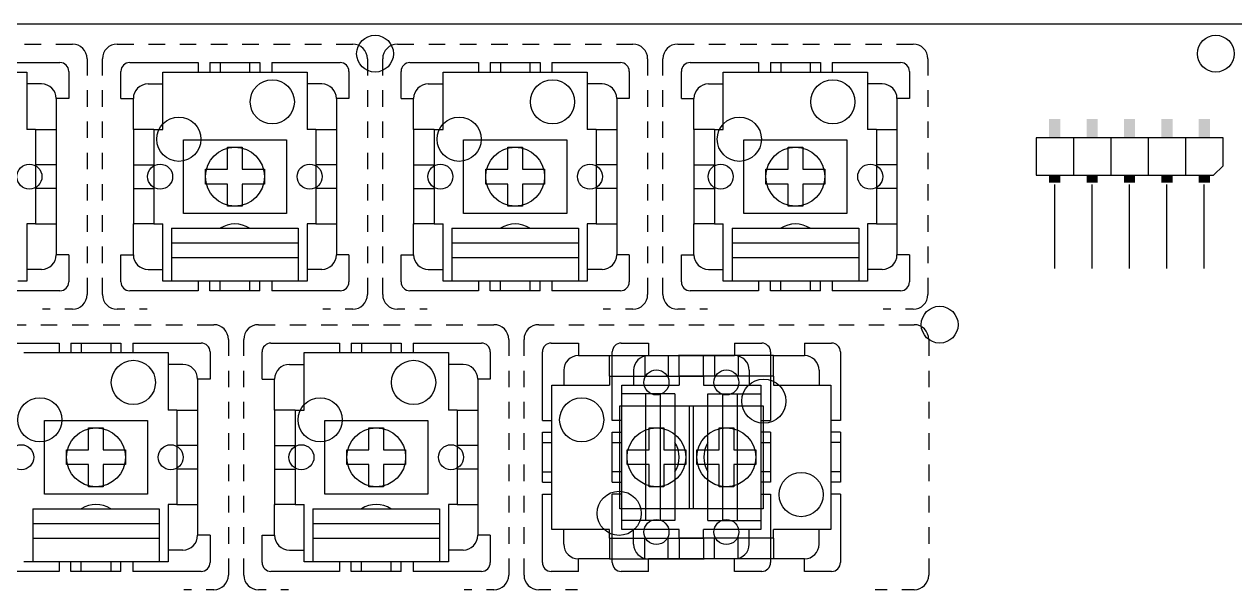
# Model space of a CAD drawing. Extents: x 0 to 386, y 0 to 144.
# Drawn here: x 250.8 to 333, y 58 to 96.4 of the extents above; entities that cross this region are included whole.
import ezdxf

# ---------------------------------------------------------------- set-up
doc = ezdxf.new("R2010")
doc.units = 0
for name, color, linetype in [('20', 30, 'CONTINUOUS'), ('21', 253, 'CONTINUOUS'), ('51', 253, 'CONTINUOUS')]:
    doc.layers.add(name, color=color, linetype=linetype)

# ---------------------------------------------------------------- blocks, each defined once
blk = doc.blocks.new('RECT')
blk.add_solid([(-0.5, -0.5), (0.5, -0.5), (-0.5, 0.5), (0.5, 0.5)])

msp = doc.modelspace()

# ---------------------------------------------------------------- linework, layer by layer
at = {"layer": '20'}
msp.add_line((385.6, 96.4), (0, 96.4), dxfattribs=at)
for centre, radius in [((274.64, 94.4), 1.25), ((331.76, 94.4), 1.25), ((267.66, 91.13), 1.5), ((286.7, 91.13), 1.5), ((305.74, 91.13), 1.5), ((261.31, 88.59), 1.5), ((280.35, 88.59), 1.5), ((299.39, 88.59), 1.5), ((265.12, 86.05), 2), ((284.16, 86.05), 2), ((303.2, 86.05), 2), ((251.16, 86.05), 0.85), ((260.04, 86.05), 0.85), ((270.2, 86.05), 0.85), ((279.08, 86.05), 0.85), ((289.24, 86.05), 0.85), ((298.12, 86.05), 0.85), ((308.28, 86.05), 0.85), ((313, 76), 1.25), ((258.22, 72.08), 1.5), ((277.26, 72.08), 1.5), ((293.76, 72.08), 0.85), ((298.51, 72.08), 0.85), ((301.05, 70.81), 1.5), ((251.87, 69.54), 1.5), ((270.91, 69.54), 1.5), ((288.68, 69.54), 1.5), ((255.68, 67), 2), ((274.72, 67), 2), ((293.76, 67), 2), ((298.51, 67), 2), ((250.6, 67), 0.85), ((260.76, 67), 0.85), ((269.64, 67), 0.85), ((279.8, 67), 0.85), ((303.59, 64.46), 1.5), ((291.22, 63.19), 1.5), ((293.76, 61.92), 0.85), ((298.51, 61.92), 0.85)]:
    msp.add_circle(centre, radius, dxfattribs=at)
at = {"layer": '21'}
for p, q in [((250.83, 95.05), (251.955, 95.05)), ((252.955, 95.05), (254.08, 95.05)), ((257.12, 95.05), (258.245, 95.05)), ((259.245, 95.05), (260.37, 95.05)), ((261.37, 95.05), (262.495, 95.05)), ((263.495, 95.05), (264.62, 95.05)), ((265.62, 95.05), (266.745, 95.05)), ((267.745, 95.05), (268.87, 95.05)), ((269.87, 95.05), (270.995, 95.05)), ((271.995, 95.05), (273.12, 95.05)), ((276.16, 95.05), (277.285, 95.05)), ((278.285, 95.05), (279.41, 95.05)), ((280.41, 95.05), (281.535, 95.05)), ((282.535, 95.05), (283.66, 95.05)), ((284.66, 95.05), (285.785, 95.05)), ((286.785, 95.05), (287.91, 95.05)), ((288.91, 95.05), (290.035, 95.05)), ((291.035, 95.05), (292.16, 95.05)), ((295.2, 95.05), (296.325, 95.05)), ((297.325, 95.05), (298.45, 95.05)), ((299.45, 95.05), (300.575, 95.05)), ((301.575, 95.05), (302.7, 95.05)), ((303.7, 95.05), (304.825, 95.05)), ((305.825, 95.05), (306.95, 95.05)), ((307.95, 95.05), (309.075, 95.05)), ((310.075, 95.05), (311.2, 95.05)), ((248.58, 93.8), (253.23, 93.8)), ((255.08, 94.05), (255.08, 92.925)), ((256.12, 92.925), (256.12, 94.05)), ((257.97, 93.8), (262.62, 93.8)), ((262.62, 93.8), (262.62, 93.15)), ((263.42, 93.8), (264.12, 93.8)), ((263.42, 93.8), (263.42, 93.15)), ((264.12, 93.8), (266.12, 93.8)), ((264.12, 93.8), (264.12, 93.15)), ((266.12, 93.8), (266.82, 93.8)), ((266.12, 93.8), (266.12, 93.15)), ((266.82, 93.8), (266.82, 93.15)), ((267.62, 93.8), (272.27, 93.8)), ((267.62, 93.8), (267.62, 93.15)), ((274.12, 94.05), (274.12, 92.925)), ((275.16, 92.925), (275.16, 94.05)), ((277.01, 93.8), (281.66, 93.8)), ((281.66, 93.8), (281.66, 93.15)), ((282.46, 93.8), (283.16, 93.8)), ((282.46, 93.8), (282.46, 93.15)), ((283.16, 93.8), (285.16, 93.8)), ((283.16, 93.8), (283.16, 93.15)), ((285.16, 93.8), (285.86, 93.8)), ((285.16, 93.8), (285.16, 93.15)), ((285.86, 93.8), (285.86, 93.15)), ((286.66, 93.8), (291.31, 93.8)), ((286.66, 93.8), (286.66, 93.15)), ((293.16, 94.05), (293.16, 92.925)), ((294.2, 92.925), (294.2, 94.05)), ((296.05, 93.8), (300.7, 93.8)), ((300.7, 93.8), (300.7, 93.15)), ((301.5, 93.8), (302.2, 93.8)), ((301.5, 93.8), (301.5, 93.15)), ((302.2, 93.8), (304.2, 93.8)), ((302.2, 93.8), (302.2, 93.15)), ((304.2, 93.8), (304.9, 93.8)), ((304.2, 93.8), (304.2, 93.15)), ((304.9, 93.8), (304.9, 93.15)), ((305.7, 93.8), (310.35, 93.8)), ((305.7, 93.8), (305.7, 93.15)), ((312.2, 94.05), (312.2, 92.925)), ((248.58, 93.15), (250.98, 93.15)), ((250.98, 93.15), (250.98, 92.35)), ((253.83, 93.2), (253.83, 91.35)), ((257.37, 91.35), (257.37, 93.2)), ((260.22, 93.15), (262.62, 93.15)), ((260.22, 92.35), (260.22, 93.15)), ((262.62, 93.15), (263.42, 93.15)), ((263.42, 93.15), (264.12, 93.15)), ((264.12, 93.15), (266.12, 93.15)), ((266.12, 93.15), (266.82, 93.15)), ((266.82, 93.15), (267.62, 93.15)), ((267.62, 93.15), (270.02, 93.15)), ((270.02, 93.15), (270.02, 92.35)), ((272.87, 93.2), (272.87, 91.35)), ((276.41, 91.35), (276.41, 93.2)), ((279.26, 93.15), (281.66, 93.15)), ((279.26, 92.35), (279.26, 93.15)), ((281.66, 93.15), (282.46, 93.15)), ((282.46, 93.15), (283.16, 93.15)), ((283.16, 93.15), (285.16, 93.15)), ((285.16, 93.15), (285.86, 93.15)), ((285.86, 93.15), (286.66, 93.15)), ((286.66, 93.15), (289.06, 93.15)), ((289.06, 93.15), (289.06, 92.35)), ((291.91, 93.2), (291.91, 91.35)), ((295.45, 91.35), (295.45, 93.2)), ((298.3, 93.15), (300.7, 93.15)), ((298.3, 92.35), (298.3, 93.15)), ((300.7, 93.15), (301.5, 93.15)), ((301.5, 93.15), (302.2, 93.15)), ((302.2, 93.15), (304.2, 93.15)), ((304.2, 93.15), (304.9, 93.15)), ((304.9, 93.15), (305.7, 93.15)), ((305.7, 93.15), (308.1, 93.15)), ((308.1, 93.15), (308.1, 92.35)), ((310.95, 93.2), (310.95, 91.35)), ((250.98, 92.35), (250.98, 89.25)), ((251.98, 92.35), (250.98, 92.35)), ((259.22, 92.35), (260.22, 92.35)), ((260.22, 89.25), (260.22, 92.35)), ((270.02, 92.35), (270.02, 89.25)), ((271.02, 92.35), (270.02, 92.35)), ((278.26, 92.35), (279.26, 92.35)), ((279.26, 89.25), (279.26, 92.35)), ((289.06, 92.35), (289.06, 89.25)), ((290.06, 92.35), (289.06, 92.35)), ((297.3, 92.35), (298.3, 92.35)), ((298.3, 89.25), (298.3, 92.35)), ((308.1, 92.35), (308.1, 89.25)), ((309.1, 92.35), (308.1, 92.35)), ((252.98, 91.35), (252.98, 89.25)), ((253.83, 91.35), (252.98, 91.35)), ((255.08, 91.925), (255.08, 90.8)), ((256.12, 90.8), (256.12, 91.925)), ((257.37, 91.35), (258.22, 91.35)), ((258.22, 89.25), (258.22, 91.35)), ((272.02, 91.35), (272.02, 89.25)), ((272.87, 91.35), (272.02, 91.35)), ((274.12, 91.925), (274.12, 90.8)), ((275.16, 90.8), (275.16, 91.925)), ((276.41, 91.35), (277.26, 91.35)), ((277.26, 89.25), (277.26, 91.35)), ((291.06, 91.35), (291.06, 89.25)), ((291.91, 91.35), (291.06, 91.35)), ((293.16, 91.925), (293.16, 90.8)), ((294.2, 90.8), (294.2, 91.925)), ((295.45, 91.35), (296.3, 91.35)), ((296.3, 89.25), (296.3, 91.35)), ((310.1, 91.35), (310.1, 89.25)), ((310.95, 91.35), (310.1, 91.35)), ((312.2, 91.925), (312.2, 90.8)), ((255.08, 89.8), (255.08, 88.675)), ((256.12, 88.675), (256.12, 89.8)), ((274.12, 89.8), (274.12, 88.675)), ((275.16, 88.675), (275.16, 89.8)), ((293.16, 89.8), (293.16, 88.675)), ((294.2, 88.675), (294.2, 89.8)), ((312.2, 89.8), (312.2, 88.675)), ((251.58, 89.25), (250.98, 89.25)), ((251.58, 89.25), (251.58, 86.95)), ((251.58, 89.25), (252.98, 89.25)), ((252.98, 89.25), (252.98, 86.85)), ((259.62, 89.25), (258.22, 89.25)), ((258.22, 89.25), (258.22, 86.85)), ((259.62, 89.25), (259.62, 86.95)), ((259.62, 89.25), (260.22, 89.25)), ((270.62, 89.25), (270.02, 89.25)), ((270.62, 89.25), (270.62, 86.95)), ((270.62, 89.25), (272.02, 89.25)), ((272.02, 89.25), (272.02, 86.85)), ((278.66, 89.25), (277.26, 89.25)), ((277.26, 89.25), (277.26, 86.85)), ((278.66, 89.25), (278.66, 86.95)), ((278.66, 89.25), (279.26, 89.25)), ((289.66, 89.25), (289.06, 89.25)), ((289.66, 89.25), (289.66, 86.95)), ((289.66, 89.25), (291.06, 89.25)), ((291.06, 89.25), (291.06, 86.85)), ((297.7, 89.25), (296.3, 89.25)), ((296.3, 89.25), (296.3, 86.85)), ((297.7, 89.25), (297.7, 86.95)), ((297.7, 89.25), (298.3, 89.25)), ((308.7, 89.25), (308.1, 89.25)), ((308.7, 89.25), (308.7, 86.95)), ((308.7, 89.25), (310.1, 89.25)), ((310.1, 89.25), (310.1, 86.85)), ((262.42, 88.55), (268.62, 88.55)), ((268.62, 88.55), (268.62, 83.55)), ((281.46, 88.55), (287.66, 88.55)), ((287.66, 88.55), (287.66, 83.55)), ((300.5, 88.55), (306.7, 88.55)), ((306.7, 88.55), (306.7, 83.55)), ((322.09, 88.695), (319.55, 88.695)), ((319.55, 88.695), (319.55, 86.155)), ((324.63, 88.695), (322.09, 88.695)), ((322.09, 88.695), (322.09, 86.155)), ((327.17, 88.695), (324.63, 88.695)), ((324.63, 88.695), (324.63, 86.155)), ((329.71, 88.695), (327.17, 88.695)), ((327.17, 88.695), (327.17, 86.155)), ((332.25, 88.695), (329.71, 88.695)), ((329.71, 88.695), (329.71, 86.155)), ((332.25, 86.79), (332.25, 88.695)), ((255.08, 87.675), (255.08, 86.55)), ((256.12, 86.55), (256.12, 87.675)), ((261.62, 83.55), (261.62, 87.55)), ((274.12, 87.675), (274.12, 86.55)), ((275.16, 86.55), (275.16, 87.675)), ((280.66, 83.55), (280.66, 87.55)), ((293.16, 87.675), (293.16, 86.55)), ((294.2, 86.55), (294.2, 87.675)), ((299.7, 83.55), (299.7, 87.55)), ((312.2, 87.675), (312.2, 86.55)), ((252.98, 86.85), (251.78, 86.85)), ((252.98, 86.85), (252.98, 85.25)), ((258.22, 86.85), (258.22, 85.25)), ((258.22, 86.85), (259.42, 86.85)), ((272.02, 86.85), (270.82, 86.85)), ((272.02, 86.85), (272.02, 85.25)), ((277.26, 86.85), (277.26, 85.25)), ((277.26, 86.85), (278.46, 86.85)), ((291.06, 86.85), (289.86, 86.85)), ((291.06, 86.85), (291.06, 85.25)), ((296.3, 86.85), (296.3, 85.25)), ((296.3, 86.85), (297.5, 86.85)), ((310.1, 86.85), (308.9, 86.85)), ((310.1, 86.85), (310.1, 85.25)), ((331.615, 86.155), (332.25, 86.79)), ((255.08, 85.55), (255.08, 84.425)), ((256.12, 84.425), (256.12, 85.55)), ((274.12, 85.55), (274.12, 84.425)), ((275.16, 84.425), (275.16, 85.55)), ((293.16, 85.55), (293.16, 84.425)), ((294.2, 84.425), (294.2, 85.55)), ((312.2, 85.55), (312.2, 84.425)), ((319.55, 86.155), (322.09, 86.155)), ((322.09, 86.155), (324.63, 86.155)), ((324.63, 86.155), (327.17, 86.155)), ((327.17, 86.155), (329.71, 86.155)), ((329.71, 86.155), (331.615, 86.155)), ((251.58, 85.15), (251.58, 82.85)), ((252.98, 85.25), (251.78, 85.25)), ((252.98, 85.25), (252.98, 82.85)), ((258.22, 85.25), (259.42, 85.25)), ((258.22, 85.25), (258.22, 82.8)), ((259.62, 85.15), (259.62, 82.85)), ((270.62, 85.15), (270.62, 82.85)), ((272.02, 85.25), (270.82, 85.25)), ((272.02, 85.25), (272.02, 82.85)), ((277.26, 85.25), (278.46, 85.25)), ((277.26, 85.25), (277.26, 82.8)), ((278.66, 85.15), (278.66, 82.85)), ((289.66, 85.15), (289.66, 82.85)), ((291.06, 85.25), (289.86, 85.25)), ((291.06, 85.25), (291.06, 82.85)), ((296.3, 85.25), (297.5, 85.25)), ((296.3, 85.25), (296.3, 82.8)), ((297.7, 85.15), (297.7, 82.85)), ((308.7, 85.15), (308.7, 82.85)), ((310.1, 85.25), (308.9, 85.25)), ((310.1, 85.25), (310.1, 82.85)), ((320.82, 79.805), (320.82, 85.52)), ((323.36, 79.805), (323.36, 85.52)), ((325.9, 79.805), (325.9, 85.52)), ((328.44, 79.805), (328.44, 85.52)), ((330.98, 79.805), (330.98, 85.52)), ((255.08, 83.425), (255.08, 82.3)), ((256.12, 82.3), (256.12, 83.425)), ((268.62, 83.55), (261.62, 83.55)), ((274.12, 83.425), (274.12, 82.3)), ((275.16, 82.3), (275.16, 83.425)), ((287.66, 83.55), (280.66, 83.55)), ((293.16, 83.425), (293.16, 82.3)), ((294.2, 82.3), (294.2, 83.425)), ((306.7, 83.55), (299.7, 83.55)), ((312.2, 83.425), (312.2, 82.3)), ((250.98, 82.85), (250.98, 79.75)), ((251.58, 82.85), (250.98, 82.85)), ((251.58, 82.85), (252.98, 82.85)), ((252.98, 82.85), (252.98, 80.75)), ((258.22, 82.8), (258.22, 82.85)), ((259.62, 82.85), (258.22, 82.85)), ((258.22, 80.75), (258.22, 82.8)), ((259.62, 82.85), (260.22, 82.85)), ((260.22, 79.75), (260.22, 82.85)), ((260.82, 82.55), (264.12, 82.55)), ((260.82, 82.55), (260.82, 81.55)), ((264.12, 82.55), (266.12, 82.55)), ((266.12, 82.55), (269.42, 82.55)), ((269.42, 82.55), (269.42, 81.55)), ((270.02, 82.85), (270.02, 79.75)), ((270.62, 82.85), (270.02, 82.85)), ((270.62, 82.85), (272.02, 82.85)), ((272.02, 82.85), (272.02, 80.75)), ((277.26, 82.8), (277.26, 82.85)), ((278.66, 82.85), (277.26, 82.85)), ((277.26, 80.75), (277.26, 82.8)), ((278.66, 82.85), (279.26, 82.85)), ((279.26, 79.75), (279.26, 82.85)), ((279.86, 82.55), (283.16, 82.55)), ((279.86, 82.55), (279.86, 81.55)), ((283.16, 82.55), (285.16, 82.55)), ((285.16, 82.55), (288.46, 82.55)), ((288.46, 82.55), (288.46, 81.55)), ((289.06, 82.85), (289.06, 79.75)), ((289.66, 82.85), (289.06, 82.85)), ((289.66, 82.85), (291.06, 82.85)), ((291.06, 82.85), (291.06, 80.75)), ((296.3, 82.8), (296.3, 82.85)), ((297.7, 82.85), (296.3, 82.85)), ((296.3, 80.75), (296.3, 82.8)), ((297.7, 82.85), (298.3, 82.85)), ((298.3, 79.75), (298.3, 82.85)), ((298.9, 82.55), (302.2, 82.55)), ((298.9, 82.55), (298.9, 81.55)), ((302.2, 82.55), (304.2, 82.55)), ((304.2, 82.55), (307.5, 82.55)), ((307.5, 82.55), (307.5, 81.55)), ((308.1, 82.85), (308.1, 79.75)), ((308.7, 82.85), (308.1, 82.85)), ((308.7, 82.85), (310.1, 82.85)), ((310.1, 82.85), (310.1, 80.75)), ((260.82, 81.55), (260.82, 80.55)), ((260.82, 81.55), (269.42, 81.55)), ((269.42, 81.55), (269.42, 80.55)), ((279.86, 81.55), (279.86, 80.55)), ((279.86, 81.55), (288.46, 81.55)), ((288.46, 81.55), (288.46, 80.55)), ((298.9, 81.55), (298.9, 80.55)), ((298.9, 81.55), (307.5, 81.55)), ((307.5, 81.55), (307.5, 80.55)), ((253.83, 80.75), (252.98, 80.75)), ((253.83, 80.75), (253.83, 78.9)), ((255.08, 81.3), (255.08, 80.175)), ((256.12, 80.175), (256.12, 81.3)), ((257.37, 78.9), (257.37, 80.75)), ((257.37, 80.75), (258.22, 80.75)), ((272.87, 80.75), (272.02, 80.75)), ((272.87, 80.75), (272.87, 78.9)), ((274.12, 81.3), (274.12, 80.175)), ((275.16, 80.175), (275.16, 81.3)), ((276.41, 78.9), (276.41, 80.75)), ((276.41, 80.75), (277.26, 80.75)), ((291.91, 80.75), (291.06, 80.75)), ((291.91, 80.75), (291.91, 78.9)), ((293.16, 81.3), (293.16, 80.175)), ((294.2, 80.175), (294.2, 81.3)), ((295.45, 78.9), (295.45, 80.75)), ((295.45, 80.75), (296.3, 80.75)), ((310.95, 80.75), (310.1, 80.75)), ((310.95, 80.75), (310.95, 78.9)), ((312.2, 81.3), (312.2, 80.175)), ((260.82, 80.55), (260.82, 78.95)), ((260.82, 80.55), (269.42, 80.55)), ((269.42, 80.55), (269.42, 78.95)), ((279.86, 80.55), (279.86, 78.95)), ((279.86, 80.55), (288.46, 80.55)), ((288.46, 80.55), (288.46, 78.95)), ((298.9, 80.55), (298.9, 78.95)), ((298.9, 80.55), (307.5, 80.55)), ((307.5, 80.55), (307.5, 78.95)), ((250.98, 79.75), (250.98, 78.95)), ((251.98, 79.75), (250.98, 79.75)), ((255.08, 79.175), (255.08, 78.05)), ((256.12, 78.05), (256.12, 79.175)), ((259.22, 79.75), (260.22, 79.75)), ((260.22, 78.95), (260.22, 79.75)), ((270.02, 79.75), (270.02, 78.95)), ((271.02, 79.75), (270.02, 79.75)), ((274.12, 79.175), (274.12, 78.05)), ((275.16, 78.05), (275.16, 79.175)), ((278.26, 79.75), (279.26, 79.75)), ((279.26, 78.95), (279.26, 79.75)), ((289.06, 79.75), (289.06, 78.95)), ((290.06, 79.75), (289.06, 79.75)), ((293.16, 79.175), (293.16, 78.05)), ((294.2, 78.05), (294.2, 79.175)), ((297.3, 79.75), (298.3, 79.75)), ((298.3, 78.95), (298.3, 79.75)), ((308.1, 79.75), (308.1, 78.95)), ((309.1, 79.75), (308.1, 79.75)), ((312.2, 79.175), (312.2, 78.05)), ((253.23, 78.3), (248.58, 78.3)), ((250.98, 78.95), (250.38, 78.95)), ((262.62, 78.3), (257.97, 78.3)), ((260.82, 78.95), (260.22, 78.95)), ((262.62, 78.95), (260.82, 78.95)), ((263.42, 78.95), (262.62, 78.95)), ((262.62, 78.95), (262.62, 78.3)), ((264.12, 78.95), (263.42, 78.95)), ((263.42, 78.3), (263.42, 78.95)), ((264.12, 78.3), (263.42, 78.3)), ((266.12, 78.95), (264.12, 78.95)), ((264.12, 78.3), (264.12, 78.95)), ((266.12, 78.3), (264.12, 78.3)), ((266.82, 78.95), (266.12, 78.95)), ((266.12, 78.95), (266.12, 78.3)), ((266.82, 78.3), (266.12, 78.3)), ((267.62, 78.95), (266.82, 78.95)), ((266.82, 78.3), (266.82, 78.95)), ((269.42, 78.95), (267.62, 78.95)), ((267.62, 78.95), (267.62, 78.3)), ((272.27, 78.3), (267.62, 78.3)), ((270.02, 78.95), (269.42, 78.95)), ((281.66, 78.3), (277.01, 78.3)), ((279.86, 78.95), (279.26, 78.95)), ((281.66, 78.95), (279.86, 78.95)), ((282.46, 78.95), (281.66, 78.95)), ((281.66, 78.95), (281.66, 78.3)), ((283.16, 78.95), (282.46, 78.95)), ((282.46, 78.3), (282.46, 78.95)), ((283.16, 78.3), (282.46, 78.3)), ((285.16, 78.95), (283.16, 78.95)), ((283.16, 78.3), (283.16, 78.95)), ((285.16, 78.3), (283.16, 78.3)), ((285.86, 78.95), (285.16, 78.95)), ((285.16, 78.95), (285.16, 78.3)), ((285.86, 78.3), (285.16, 78.3)), ((286.66, 78.95), (285.86, 78.95)), ((285.86, 78.3), (285.86, 78.95)), ((288.46, 78.95), (286.66, 78.95)), ((286.66, 78.95), (286.66, 78.3)), ((291.31, 78.3), (286.66, 78.3)), ((289.06, 78.95), (288.46, 78.95)), ((300.7, 78.3), (296.05, 78.3)), ((298.9, 78.95), (298.3, 78.95)), ((300.7, 78.95), (298.9, 78.95)), ((301.5, 78.95), (300.7, 78.95)), ((300.7, 78.95), (300.7, 78.3)), ((302.2, 78.95), (301.5, 78.95)), ((301.5, 78.3), (301.5, 78.95)), ((302.2, 78.3), (301.5, 78.3)), ((304.2, 78.95), (302.2, 78.95)), ((302.2, 78.3), (302.2, 78.95)), ((304.2, 78.3), (302.2, 78.3)), ((304.9, 78.95), (304.2, 78.95)), ((304.2, 78.95), (304.2, 78.3)), ((304.9, 78.3), (304.2, 78.3)), ((305.7, 78.95), (304.9, 78.95)), ((304.9, 78.3), (304.9, 78.95)), ((307.5, 78.95), (305.7, 78.95)), ((305.7, 78.95), (305.7, 78.3)), ((310.35, 78.3), (305.7, 78.3)), ((308.1, 78.95), (307.5, 78.95)), ((252.565, 77.05), (252.05, 77.05)), ((254.08, 77.05), (253.565, 77.05)), ((257.635, 77.05), (257.12, 77.05)), ((259.15, 77.05), (258.635, 77.05)), ((271.605, 77.05), (271.09, 77.05)), ((273.12, 77.05), (272.605, 77.05)), ((276.675, 77.05), (276.16, 77.05)), ((278.19, 77.05), (277.675, 77.05)), ((290.645, 77.05), (290.13, 77.05)), ((292.16, 77.05), (291.645, 77.05)), ((295.715, 77.05), (295.2, 77.05)), ((297.23, 77.05), (296.715, 77.05)), ((309.685, 77.05), (309.17, 77.05)), ((311.2, 77.05), (310.685, 77.05)), ((249.805, 76), (250.93, 76)), ((251.93, 76), (253.055, 76)), ((254.055, 76), (255.18, 76)), ((256.18, 76), (257.305, 76)), ((258.305, 76), (259.43, 76)), ((260.43, 76), (261.555, 76)), ((262.555, 76), (263.68, 76)), ((266.72, 76), (267.845, 76)), ((268.845, 76), (269.97, 76)), ((270.97, 76), (272.095, 76)), ((273.095, 76), (274.22, 76)), ((275.22, 76), (276.345, 76)), ((277.345, 76), (278.47, 76)), ((279.47, 76), (280.595, 76)), ((281.595, 76), (282.72, 76)), ((285.76, 76), (286.7985, 76)), ((287.7985, 76), (288.8369, 76)), ((289.8369, 76), (290.8754, 76)), ((291.8754, 76), (292.9138, 76)), ((293.9138, 76), (294.9523, 76)), ((295.9523, 76), (296.9908, 76)), ((297.9908, 76), (299.0292, 76)), ((300.0292, 76), (301.0677, 76)), ((302.0677, 76), (303.1062, 76)), ((304.1062, 76), (305.1446, 76)), ((306.1446, 76), (307.1831, 76)), ((308.1831, 76), (309.2215, 76)), ((310.2215, 76), (311.26, 76)), ((264.68, 75), (264.68, 73.875)), ((265.72, 73.875), (265.72, 75)), ((283.72, 75), (283.72, 73.875)), ((284.76, 73.875), (284.76, 75)), ((312.26, 75), (312.26, 73.875)), ((248.53, 74.75), (253.18, 74.75)), ((250.78, 74.1), (253.18, 74.1)), ((253.18, 74.75), (253.18, 74.1)), ((253.18, 74.1), (253.98, 74.1)), ((253.98, 74.75), (254.68, 74.75)), ((253.98, 74.75), (253.98, 74.1)), ((253.98, 74.1), (254.68, 74.1)), ((254.68, 74.75), (256.68, 74.75)), ((254.68, 74.75), (254.68, 74.1)), ((254.68, 74.1), (256.68, 74.1)), ((256.68, 74.75), (257.38, 74.75)), ((256.68, 74.75), (256.68, 74.1)), ((256.68, 74.1), (257.38, 74.1)), ((257.38, 74.75), (257.38, 74.1)), ((257.38, 74.1), (258.18, 74.1)), ((258.18, 74.75), (262.83, 74.75)), ((258.18, 74.75), (258.18, 74.1)), ((258.18, 74.1), (260.58, 74.1)), ((260.58, 74.1), (260.58, 73.3)), ((263.43, 74.15), (263.43, 72.3)), ((266.97, 72.3), (266.97, 74.15)), ((267.57, 74.75), (272.22, 74.75)), ((269.82, 74.1), (272.22, 74.1)), ((269.82, 73.3), (269.82, 74.1)), ((272.22, 74.75), (272.22, 74.1)), ((272.22, 74.1), (273.02, 74.1)), ((273.02, 74.75), (273.72, 74.75)), ((273.02, 74.75), (273.02, 74.1)), ((273.02, 74.1), (273.72, 74.1)), ((273.72, 74.75), (275.72, 74.75)), ((273.72, 74.75), (273.72, 74.1)), ((273.72, 74.1), (275.72, 74.1)), ((275.72, 74.75), (276.42, 74.75)), ((275.72, 74.75), (275.72, 74.1)), ((275.72, 74.1), (276.42, 74.1)), ((276.42, 74.75), (276.42, 74.1)), ((276.42, 74.1), (277.22, 74.1)), ((277.22, 74.75), (281.87, 74.75)), ((277.22, 74.75), (277.22, 74.1)), ((277.22, 74.1), (279.62, 74.1)), ((279.62, 74.1), (279.62, 73.3)), ((282.47, 74.15), (282.47, 72.3)), ((286.01, 69.5), (286.01, 74.15)), ((286.61, 74.75), (288.46, 74.75)), ((288.46, 74.75), (288.46, 73.9)), ((290.76, 69.5), (290.76, 74.15)), ((291.36, 74.75), (293.21, 74.75)), ((293.21, 74.75), (293.21, 73.9)), ((299.06, 74.75), (300.91, 74.75)), ((299.06, 74.75), (299.06, 73.9)), ((301.51, 74.15), (301.51, 69.5)), ((303.81, 74.75), (305.66, 74.75)), ((303.81, 74.75), (303.81, 73.9)), ((306.26, 74.15), (306.26, 69.5)), ((260.58, 73.3), (260.58, 70.2)), ((261.58, 73.3), (260.58, 73.3)), ((268.82, 73.3), (269.82, 73.3)), ((269.82, 70.2), (269.82, 73.3)), ((279.62, 73.3), (279.62, 70.2)), ((280.62, 73.3), (279.62, 73.3)), ((288.46, 73.9), (290.56, 73.9)), ((290.56, 72.5), (290.56, 73.9)), ((290.56, 73.9), (292.96, 73.9)), ((292.96, 73.9), (294.56, 73.9)), ((292.96, 73.9), (292.96, 72.7)), ((293.21, 73.9), (295.26, 73.9)), ((294.56, 73.9), (294.56, 72.7)), ((294.56, 73.9), (296.96, 73.9)), ((295.26, 73.9), (295.31, 73.9)), ((297.71, 73.9), (295.26, 73.9)), ((295.31, 72.5), (295.31, 73.9)), ((296.96, 73.9), (299.06, 73.9)), ((296.96, 72.5), (296.96, 73.9)), ((299.31, 73.9), (297.71, 73.9)), ((297.71, 73.9), (297.71, 72.7)), ((299.31, 73.9), (299.31, 72.7)), ((301.71, 73.9), (299.31, 73.9)), ((301.71, 73.9), (303.81, 73.9)), ((301.71, 72.5), (301.71, 73.9)), ((264.68, 72.875), (264.68, 71.75)), ((265.72, 71.75), (265.72, 72.875)), ((283.72, 72.875), (283.72, 71.75)), ((284.76, 71.75), (284.76, 72.875)), ((287.46, 72.9), (287.46, 71.9)), ((290.56, 72.5), (292.86, 72.5)), ((290.56, 72.5), (290.56, 71.9)), ((292.21, 72.9), (292.21, 71.9)), ((294.66, 72.5), (296.96, 72.5)), ((297.61, 72.5), (295.31, 72.5)), ((295.31, 72.5), (295.31, 71.9)), ((296.96, 72.5), (296.96, 71.9)), ((301.71, 72.5), (299.41, 72.5)), ((300.06, 72.9), (300.06, 71.9)), ((301.71, 72.5), (301.71, 71.9)), ((304.81, 72.9), (304.81, 71.9)), ((312.26, 72.875), (312.26, 71.75)), ((262.58, 72.3), (262.58, 70.2)), ((263.43, 72.3), (262.58, 72.3)), ((266.97, 72.3), (267.82, 72.3)), ((267.82, 70.2), (267.82, 72.3)), ((281.62, 72.3), (281.62, 70.2)), ((282.47, 72.3), (281.62, 72.3)), ((286.66, 69.5), (286.66, 71.9)), ((286.66, 71.9), (287.46, 71.9)), ((287.46, 71.9), (290.56, 71.9)), ((291.41, 71.3), (291.41, 71.9)), ((291.41, 71.9), (292.21, 71.9)), ((292.21, 71.9), (295.31, 71.9)), ((296.96, 71.9), (300.06, 71.9)), ((300.06, 71.9), (300.86, 71.9)), ((300.86, 71.9), (300.86, 71.3)), ((301.71, 71.9), (304.81, 71.9)), ((304.81, 71.9), (305.61, 71.9)), ((305.61, 71.9), (305.61, 69.5)), ((264.68, 70.75), (264.68, 69.625)), ((265.72, 69.625), (265.72, 70.75)), ((283.72, 70.75), (283.72, 69.625)), ((284.76, 69.625), (284.76, 70.75)), ((291.41, 69.5), (291.41, 71.3)), ((293.01, 71.3), (291.41, 71.3)), ((294.01, 71.3), (293.01, 71.3)), ((293.01, 71.3), (293.01, 62.7)), ((295.01, 71.3), (294.01, 71.3)), ((294.01, 71.3), (294.01, 62.7)), ((295.01, 71.3), (295.01, 68)), ((297.26, 68), (297.26, 71.3)), ((297.26, 71.3), (298.26, 71.3)), ((298.26, 71.3), (299.26, 71.3)), ((298.26, 62.7), (298.26, 71.3)), ((299.26, 71.3), (300.86, 71.3)), ((299.26, 62.7), (299.26, 71.3)), ((300.86, 71.3), (300.86, 69.5)), ((312.26, 70.75), (312.26, 69.625)), ((261.18, 70.2), (260.58, 70.2)), ((261.18, 70.2), (261.18, 67.9)), ((261.18, 70.2), (262.58, 70.2)), ((262.58, 70.2), (262.58, 67.8)), ((269.22, 70.2), (267.82, 70.2)), ((267.82, 70.2), (267.82, 67.8)), ((269.22, 70.2), (269.22, 67.9)), ((269.22, 70.2), (269.82, 70.2)), ((280.22, 70.2), (279.62, 70.2)), ((280.22, 70.2), (280.22, 67.9)), ((280.22, 70.2), (281.62, 70.2)), ((281.62, 70.2), (281.62, 67.8)), ((291.26, 64.3), (291.26, 70.5)), ((291.26, 70.5), (296.26, 70.5)), ((296.01, 63.5), (296.01, 70.5)), ((296.01, 70.5), (300.01, 70.5)), ((296.26, 70.5), (296.26, 63.5)), ((252.98, 69.5), (259.18, 69.5)), ((259.18, 69.5), (259.18, 64.5)), ((272.02, 69.5), (278.22, 69.5)), ((278.22, 69.5), (278.22, 64.5)), ((286.01, 69.5), (286.66, 69.5)), ((286.66, 68.7), (286.66, 69.5)), ((291.41, 69.5), (290.76, 69.5)), ((291.41, 68.7), (291.41, 69.5)), ((300.86, 69.5), (300.86, 68.7)), ((300.86, 69.5), (301.51, 69.5)), ((301.01, 69.7), (301.01, 63.5)), ((305.61, 69.5), (305.61, 68.7)), ((306.26, 69.5), (305.61, 69.5)), ((252.18, 64.5), (252.18, 68.5)), ((264.68, 68.625), (264.68, 67.5)), ((265.72, 67.5), (265.72, 68.625)), ((271.22, 64.5), (271.22, 68.5)), ((283.72, 68.625), (283.72, 67.5)), ((284.76, 67.5), (284.76, 68.625)), ((286.01, 68), (286.01, 68.7)), ((286.01, 68.7), (286.66, 68.7)), ((286.66, 68), (286.66, 68.7)), ((290.76, 68), (290.76, 68.7)), ((290.76, 68.7), (291.41, 68.7)), ((291.41, 68), (291.41, 68.7)), ((300.86, 68.7), (300.86, 68)), ((301.51, 68.7), (300.86, 68.7)), ((301.51, 68.7), (301.51, 68)), ((305.61, 68.7), (305.61, 68)), ((306.26, 68.7), (305.61, 68.7)), ((306.26, 68.7), (306.26, 68)), ((312.26, 68.625), (312.26, 67.5)), ((262.58, 67.8), (261.38, 67.8)), ((262.58, 67.8), (262.58, 66.2)), ((267.82, 67.8), (267.82, 66.2)), ((267.82, 67.8), (269.02, 67.8)), ((281.62, 67.8), (280.42, 67.8)), ((281.62, 67.8), (281.62, 66.2)), ((286.01, 66), (286.01, 68)), ((286.01, 68), (286.66, 68)), ((286.66, 66), (286.66, 68)), ((290.76, 66), (290.76, 68)), ((290.76, 68), (291.41, 68)), ((291.41, 66), (291.41, 68)), ((295.01, 68), (295.01, 66)), ((297.26, 66), (297.26, 68)), ((300.86, 68), (300.86, 66)), ((300.86, 68), (301.51, 68)), ((301.51, 68), (301.51, 66)), ((305.61, 68), (305.61, 66)), ((306.26, 68), (305.61, 68)), ((306.26, 68), (306.26, 66)), ((261.18, 66.1), (261.18, 63.8)), ((262.58, 66.2), (261.38, 66.2)), ((262.58, 66.2), (262.58, 63.8)), ((264.68, 66.5), (264.68, 65.375)), ((265.72, 65.375), (265.72, 66.5)), ((267.82, 66.2), (269.02, 66.2)), ((267.82, 66.2), (267.82, 63.75)), ((269.22, 66.1), (269.22, 63.8)), ((280.22, 66.1), (280.22, 63.8)), ((281.62, 66.2), (280.42, 66.2)), ((281.62, 66.2), (281.62, 63.8)), ((283.72, 66.5), (283.72, 65.375)), ((284.76, 65.375), (284.76, 66.5)), ((286.01, 65.3), (286.01, 66)), ((286.01, 66), (286.66, 66)), ((286.66, 65.3), (286.66, 66)), ((290.76, 65.3), (290.76, 66)), ((291.41, 66), (290.76, 66)), ((291.41, 65.3), (291.41, 66)), ((295.01, 66), (295.01, 62.7)), ((297.26, 62.7), (297.26, 66)), ((300.86, 66), (300.86, 65.3)), ((301.51, 66), (300.86, 66)), ((301.51, 66), (301.51, 65.3)), ((305.61, 66), (305.61, 65.3)), ((306.26, 66), (305.61, 66)), ((306.26, 66), (306.26, 65.3)), ((312.26, 66.5), (312.26, 65.375)), ((286.01, 65.3), (286.66, 65.3)), ((286.66, 64.5), (286.66, 65.3)), ((290.76, 65.3), (291.41, 65.3)), ((291.41, 64.5), (291.41, 65.3)), ((300.86, 65.3), (300.86, 64.5)), ((301.51, 65.3), (300.86, 65.3)), ((305.61, 65.3), (305.61, 64.5)), ((306.26, 65.3), (305.61, 65.3)), ((259.18, 64.5), (252.18, 64.5)), ((264.68, 64.375), (264.68, 63.25)), ((265.72, 63.25), (265.72, 64.375)), ((278.22, 64.5), (271.22, 64.5)), ((283.72, 64.375), (283.72, 63.25)), ((284.76, 63.25), (284.76, 64.375)), ((286.01, 59.85), (286.01, 64.5)), ((286.01, 64.5), (286.66, 64.5)), ((286.66, 62.1), (286.66, 64.5)), ((290.76, 59.85), (290.76, 64.5)), ((291.41, 64.5), (290.76, 64.5)), ((291.41, 62.7), (291.41, 64.5)), ((300.86, 64.5), (300.86, 62.7)), ((300.86, 64.5), (301.51, 64.5)), ((301.51, 64.5), (301.51, 59.85)), ((305.61, 64.5), (305.61, 62.1)), ((306.26, 64.5), (305.61, 64.5)), ((306.26, 64.5), (306.26, 59.85)), ((312.26, 64.375), (312.26, 63.25)), ((251.38, 63.5), (254.68, 63.5)), ((251.38, 63.5), (251.38, 62.5)), ((254.68, 63.5), (256.68, 63.5)), ((256.68, 63.5), (259.98, 63.5)), ((259.98, 63.5), (259.98, 62.5)), ((260.58, 63.8), (260.58, 60.7)), ((261.18, 63.8), (260.58, 63.8)), ((261.18, 63.8), (262.58, 63.8)), ((262.58, 63.8), (262.58, 61.7)), ((267.82, 63.75), (267.82, 63.8)), ((269.22, 63.8), (267.82, 63.8)), ((267.82, 61.7), (267.82, 63.75)), ((269.22, 63.8), (269.82, 63.8)), ((269.82, 60.7), (269.82, 63.8)), ((270.42, 63.5), (273.72, 63.5)), ((270.42, 63.5), (270.42, 62.5)), ((273.72, 63.5), (275.72, 63.5)), ((275.72, 63.5), (279.02, 63.5)), ((279.02, 63.5), (279.02, 62.5)), ((279.62, 63.8), (279.62, 60.7)), ((280.22, 63.8), (279.62, 63.8)), ((280.22, 63.8), (281.62, 63.8)), ((281.62, 63.8), (281.62, 61.7)), ((296.26, 63.5), (292.26, 63.5)), ((301.01, 63.5), (296.01, 63.5)), ((291.41, 62.1), (291.41, 62.7)), ((293.01, 62.7), (291.41, 62.7)), ((294.01, 62.7), (293.01, 62.7)), ((295.01, 62.7), (294.01, 62.7)), ((297.26, 62.7), (298.26, 62.7)), ((298.26, 62.7), (299.26, 62.7)), ((299.26, 62.7), (300.86, 62.7)), ((300.86, 62.7), (300.86, 62.1)), ((251.38, 62.5), (251.38, 61.5)), ((251.38, 62.5), (259.98, 62.5)), ((259.98, 62.5), (259.98, 61.5)), ((263.43, 61.7), (262.58, 61.7)), ((263.43, 61.7), (263.43, 59.85)), ((264.68, 62.25), (264.68, 61.125)), ((265.72, 61.125), (265.72, 62.25)), ((266.97, 59.85), (266.97, 61.7)), ((266.97, 61.7), (267.82, 61.7)), ((270.42, 62.5), (270.42, 61.5)), ((270.42, 62.5), (279.02, 62.5)), ((279.02, 62.5), (279.02, 61.5)), ((282.47, 61.7), (281.62, 61.7)), ((282.47, 61.7), (282.47, 59.85)), ((283.72, 62.25), (283.72, 61.125)), ((284.76, 61.125), (284.76, 62.25)), ((287.46, 62.1), (286.66, 62.1)), ((290.56, 62.1), (287.46, 62.1)), ((287.46, 61.1), (287.46, 62.1)), ((290.56, 61.5), (290.56, 62.1)), ((292.21, 62.1), (291.41, 62.1)), ((295.31, 62.1), (292.21, 62.1)), ((292.21, 61.1), (292.21, 62.1)), ((295.31, 61.5), (295.31, 62.1)), ((300.06, 62.1), (296.96, 62.1)), ((296.96, 61.5), (296.96, 62.1)), ((300.86, 62.1), (300.06, 62.1)), ((300.06, 61.1), (300.06, 62.1)), ((304.81, 62.1), (301.71, 62.1)), ((301.71, 61.5), (301.71, 62.1)), ((305.61, 62.1), (304.81, 62.1)), ((304.81, 61.1), (304.81, 62.1)), ((312.26, 62.25), (312.26, 61.125)), ((251.38, 61.5), (251.38, 59.9)), ((251.38, 61.5), (259.98, 61.5)), ((259.98, 61.5), (259.98, 59.9)), ((270.42, 61.5), (270.42, 59.9)), ((270.42, 61.5), (279.02, 61.5)), ((279.02, 61.5), (279.02, 59.9)), ((290.56, 61.5), (292.86, 61.5)), ((290.56, 61.5), (290.56, 60.1)), ((292.96, 60.1), (292.96, 61.3)), ((294.56, 60.1), (294.56, 61.3)), ((294.66, 61.5), (296.96, 61.5)), ((297.61, 61.5), (295.31, 61.5)), ((295.31, 61.5), (295.31, 60.1)), ((296.96, 61.5), (296.96, 60.1)), ((297.71, 60.1), (297.71, 61.3)), ((299.31, 60.1), (299.31, 61.3)), ((301.71, 61.5), (299.41, 61.5)), ((301.71, 61.5), (301.71, 60.1)), ((260.58, 60.7), (260.58, 59.9)), ((261.58, 60.7), (260.58, 60.7)), ((264.68, 60.125), (264.68, 59)), ((265.72, 59), (265.72, 60.125)), ((268.82, 60.7), (269.82, 60.7)), ((269.82, 59.9), (269.82, 60.7)), ((279.62, 60.7), (279.62, 59.9)), ((280.62, 60.7), (279.62, 60.7)), ((283.72, 60.125), (283.72, 59)), ((284.76, 59), (284.76, 60.125)), ((290.56, 60.1), (288.46, 60.1)), ((288.46, 59.25), (288.46, 60.1)), ((290.56, 60.1), (292.96, 60.1)), ((292.96, 60.1), (294.56, 60.1)), ((295.31, 60.1), (293.21, 60.1)), ((293.21, 59.25), (293.21, 60.1)), ((294.56, 60.1), (297.01, 60.1)), ((297.71, 60.1), (295.31, 60.1)), ((297.01, 60.1), (296.96, 60.1)), ((299.06, 60.1), (297.01, 60.1)), ((299.31, 60.1), (297.71, 60.1)), ((299.06, 59.25), (299.06, 60.1)), ((301.71, 60.1), (299.31, 60.1)), ((303.81, 60.1), (301.71, 60.1)), ((303.81, 59.25), (303.81, 60.1)), ((312.26, 60.125), (312.26, 59)), ((253.18, 59.25), (248.53, 59.25)), ((251.38, 59.9), (250.78, 59.9)), ((253.18, 59.9), (251.38, 59.9)), ((253.98, 59.9), (253.18, 59.9)), ((253.18, 59.9), (253.18, 59.25)), ((254.68, 59.9), (253.98, 59.9)), ((253.98, 59.25), (253.98, 59.9)), ((254.68, 59.25), (253.98, 59.25)), ((256.68, 59.9), (254.68, 59.9)), ((254.68, 59.25), (254.68, 59.9)), ((256.68, 59.25), (254.68, 59.25)), ((257.38, 59.9), (256.68, 59.9)), ((256.68, 59.9), (256.68, 59.25)), ((257.38, 59.25), (256.68, 59.25)), ((258.18, 59.9), (257.38, 59.9)), ((257.38, 59.25), (257.38, 59.9)), ((259.98, 59.9), (258.18, 59.9)), ((258.18, 59.9), (258.18, 59.25)), ((262.83, 59.25), (258.18, 59.25)), ((260.58, 59.9), (259.98, 59.9)), ((272.22, 59.25), (267.57, 59.25)), ((270.42, 59.9), (269.82, 59.9)), ((272.22, 59.9), (270.42, 59.9)), ((273.02, 59.9), (272.22, 59.9)), ((272.22, 59.9), (272.22, 59.25)), ((273.72, 59.9), (273.02, 59.9)), ((273.02, 59.25), (273.02, 59.9)), ((273.72, 59.25), (273.02, 59.25)), ((275.72, 59.9), (273.72, 59.9)), ((273.72, 59.25), (273.72, 59.9)), ((275.72, 59.25), (273.72, 59.25)), ((276.42, 59.9), (275.72, 59.9)), ((275.72, 59.9), (275.72, 59.25)), ((276.42, 59.25), (275.72, 59.25)), ((277.22, 59.9), (276.42, 59.9)), ((276.42, 59.25), (276.42, 59.9)), ((279.02, 59.9), (277.22, 59.9)), ((277.22, 59.9), (277.22, 59.25)), ((281.87, 59.25), (277.22, 59.25)), ((279.62, 59.9), (279.02, 59.9)), ((288.46, 59.25), (286.61, 59.25)), ((293.21, 59.25), (291.36, 59.25)), ((300.91, 59.25), (299.06, 59.25)), ((305.66, 59.25), (303.81, 59.25)), ((262.165, 58), (261.65, 58)), ((263.68, 58), (263.165, 58)), ((267.235, 58), (266.72, 58)), ((268.75, 58), (268.235, 58)), ((281.205, 58), (280.69, 58)), ((282.72, 58), (282.205, 58)), ((286.58, 58), (285.76, 58)), ((288.4, 58), (287.58, 58)), ((309.44, 58), (308.62, 58)), ((311.26, 58), (310.44, 58))]:
    msp.add_line(p, q, dxfattribs=at)
for centre, radius, start, end in [((254.08, 94.05), 1, 0, 90), ((257.12, 94.05), 1, 90, 180), ((273.12, 94.05), 1, 0, 90), ((276.16, 94.05), 1, 90, 180), ((292.16, 94.05), 1, 0, 90), ((295.2, 94.05), 1, 90, 180), ((311.2, 94.05), 1, 0, 90), ((253.23, 93.2), 0.6, 0, 90), ((257.97, 93.2), 0.6, 90, 180), ((272.27, 93.2), 0.6, 0, 90), ((277.01, 93.2), 0.6, 90, 180), ((291.31, 93.2), 0.6, 0, 90), ((296.05, 93.2), 0.6, 90, 180), ((310.35, 93.2), 0.6, 0, 90), ((251.98, 91.35), 1, 0, 90), ((259.22, 91.35), 1, 90, 180), ((271.02, 91.35), 1, 0, 90), ((278.26, 91.35), 1, 90, 180), ((290.06, 91.35), 1, 0, 90), ((297.3, 91.35), 1, 90, 180), ((309.1, 91.35), 1, 0, 90), ((265.12, 80.95), 1.8868, 57.9946, 122.0054), ((284.16, 80.95), 1.8868, 57.9946, 122.0054), ((303.2, 80.95), 1.8868, 57.9946, 122.0054), ((251.98, 80.75), 1, 270, 0), ((259.22, 80.75), 1, 180, 270), ((271.02, 80.75), 1, 270, 0), ((278.26, 80.75), 1, 180, 270), ((290.06, 80.75), 1, 270, 0), ((297.3, 80.75), 1, 180, 270), ((309.1, 80.75), 1, 270, 0), ((253.23, 78.9), 0.6, 270, 0), ((257.97, 78.9), 0.6, 180, 270), ((272.27, 78.9), 0.6, 270, 0), ((277.01, 78.9), 0.6, 180, 270), ((291.31, 78.9), 0.6, 270, 0), ((296.05, 78.9), 0.6, 180, 270), ((310.35, 78.9), 0.6, 270, 0), ((254.08, 78.05), 1, 270, 0), ((257.12, 78.05), 1, 180, 270), ((273.12, 78.05), 1, 270, 0), ((276.16, 78.05), 1, 180, 270), ((292.16, 78.05), 1, 270, 0), ((295.2, 78.05), 1, 180, 270), ((311.2, 78.05), 1, 270, 0), ((263.68, 75), 1, 0, 90), ((266.72, 75), 1, 90, 180), ((282.72, 75), 1, 0, 90), ((285.76, 75), 1, 90, 180), ((311.26, 75), 1, 0, 90), ((262.83, 74.15), 0.6, 0, 90), ((267.57, 74.15), 0.6, 90, 180), ((281.87, 74.15), 0.6, 0, 90), ((286.61, 74.15), 0.6, 90, 180), ((291.36, 74.15), 0.6, 90, 180), ((300.91, 74.15), 0.6, 0, 90), ((305.66, 74.15), 0.6, 0, 90), ((261.58, 72.3), 1, 0, 90), ((268.82, 72.3), 1, 90, 180), ((280.62, 72.3), 1, 0, 90), ((288.46, 72.9), 1, 90, 180), ((293.21, 72.9), 1, 90, 180), ((299.06, 72.9), 1, 0, 90), ((303.81, 72.9), 1, 0, 90), ((293.41, 67), 1.8868, 327.9946, 32.0054), ((298.86, 67), 1.8868, 147.9946, 212.0054), ((255.68, 61.9), 1.8868, 57.9946, 122.0054), ((274.72, 61.9), 1.8868, 57.9946, 122.0054), ((261.58, 61.7), 1, 270, 0), ((268.82, 61.7), 1, 180, 270), ((280.62, 61.7), 1, 270, 0), ((288.46, 61.1), 1, 180, 270), ((293.21, 61.1), 1, 180, 270), ((299.06, 61.1), 1, 270, 0), ((303.81, 61.1), 1, 270, 0), ((262.83, 59.85), 0.6, 270, 0), ((267.57, 59.85), 0.6, 180, 270), ((281.87, 59.85), 0.6, 270, 0), ((286.61, 59.85), 0.6, 180, 270), ((291.36, 59.85), 0.6, 180, 270), ((300.91, 59.85), 0.6, 270, 0), ((305.66, 59.85), 0.6, 270, 0), ((263.68, 59), 1, 270, 0), ((266.72, 59), 1, 180, 270), ((282.72, 59), 1, 270, 0), ((285.76, 59), 1, 180, 270), ((311.26, 59), 1, 270, 0)]:
    msp.add_arc(centre, radius, start, end, dxfattribs=at)
at = {"layer": '51'}
for p, q in [((261.62, 87.55), (261.62, 88.55)), ((261.62, 88.55), (262.42, 88.55)), ((264.62, 88.05), (265.62, 88.05)), ((264.62, 86.55), (264.62, 88.05)), ((265.62, 88.05), (265.62, 86.55)), ((280.66, 87.55), (280.66, 88.55)), ((280.66, 88.55), (281.46, 88.55)), ((283.66, 88.05), (284.66, 88.05)), ((283.66, 86.55), (283.66, 88.05)), ((284.66, 88.05), (284.66, 86.55)), ((299.7, 87.55), (299.7, 88.55)), ((299.7, 88.55), (300.5, 88.55)), ((302.7, 88.05), (303.7, 88.05)), ((302.7, 86.55), (302.7, 88.05)), ((303.7, 88.05), (303.7, 86.55)), ((251.58, 86.95), (251.58, 86.85)), ((251.58, 86.85), (251.58, 85.25)), ((251.78, 86.85), (251.58, 86.85)), ((259.42, 86.85), (259.62, 86.85)), ((259.62, 86.95), (259.62, 86.85)), ((259.62, 86.85), (259.62, 85.25)), ((263.12, 85.55), (263.12, 86.55)), ((263.12, 86.55), (264.62, 86.55)), ((265.62, 86.55), (267.12, 86.55)), ((267.12, 86.55), (267.12, 85.55)), ((270.62, 86.95), (270.62, 86.85)), ((270.62, 86.85), (270.62, 85.25)), ((270.82, 86.85), (270.62, 86.85)), ((278.46, 86.85), (278.66, 86.85)), ((278.66, 86.95), (278.66, 86.85)), ((278.66, 86.85), (278.66, 85.25)), ((282.16, 85.55), (282.16, 86.55)), ((282.16, 86.55), (283.66, 86.55)), ((284.66, 86.55), (286.16, 86.55)), ((286.16, 86.55), (286.16, 85.55)), ((289.66, 86.95), (289.66, 86.85)), ((289.66, 86.85), (289.66, 85.25)), ((289.86, 86.85), (289.66, 86.85)), ((297.5, 86.85), (297.7, 86.85)), ((297.7, 86.95), (297.7, 86.85)), ((297.7, 86.85), (297.7, 85.25)), ((301.2, 85.55), (301.2, 86.55)), ((301.2, 86.55), (302.7, 86.55)), ((303.7, 86.55), (305.2, 86.55)), ((305.2, 86.55), (305.2, 85.55)), ((308.7, 86.95), (308.7, 86.85)), ((308.7, 86.85), (308.7, 85.25)), ((308.9, 86.85), (308.7, 86.85)), ((264.62, 85.55), (263.12, 85.55)), ((264.62, 84.05), (264.62, 85.55)), ((267.12, 85.55), (265.62, 85.55)), ((265.62, 85.55), (265.62, 84.05)), ((283.66, 85.55), (282.16, 85.55)), ((283.66, 84.05), (283.66, 85.55)), ((286.16, 85.55), (284.66, 85.55)), ((284.66, 85.55), (284.66, 84.05)), ((302.7, 85.55), (301.2, 85.55)), ((302.7, 84.05), (302.7, 85.55)), ((305.2, 85.55), (303.7, 85.55)), ((303.7, 85.55), (303.7, 84.05)), ((251.58, 85.25), (251.58, 85.15)), ((251.78, 85.25), (251.58, 85.25)), ((259.42, 85.25), (259.62, 85.25)), ((259.62, 85.25), (259.62, 85.15)), ((270.62, 85.25), (270.62, 85.15)), ((270.82, 85.25), (270.62, 85.25)), ((278.46, 85.25), (278.66, 85.25)), ((278.66, 85.25), (278.66, 85.15)), ((289.66, 85.25), (289.66, 85.15)), ((289.86, 85.25), (289.66, 85.25)), ((297.5, 85.25), (297.7, 85.25)), ((297.7, 85.25), (297.7, 85.15)), ((308.7, 85.25), (308.7, 85.15)), ((308.9, 85.25), (308.7, 85.25)), ((265.62, 84.05), (264.62, 84.05)), ((284.66, 84.05), (283.66, 84.05)), ((303.7, 84.05), (302.7, 84.05)), ((292.86, 72.5), (292.96, 72.5)), ((292.96, 72.7), (292.96, 72.5)), ((292.96, 72.5), (294.56, 72.5)), ((294.56, 72.7), (294.56, 72.5)), ((294.56, 72.5), (294.66, 72.5)), ((297.71, 72.5), (297.61, 72.5)), ((297.71, 72.7), (297.71, 72.5)), ((299.31, 72.5), (297.71, 72.5)), ((299.31, 72.7), (299.31, 72.5)), ((299.41, 72.5), (299.31, 72.5)), ((300.01, 70.5), (301.01, 70.5)), ((301.01, 70.5), (301.01, 69.7)), ((252.18, 68.5), (252.18, 69.5)), ((252.18, 69.5), (252.98, 69.5)), ((271.22, 68.5), (271.22, 69.5)), ((271.22, 69.5), (272.02, 69.5)), ((255.18, 69), (256.18, 69)), ((255.18, 67.5), (255.18, 69)), ((256.18, 69), (256.18, 67.5)), ((274.22, 69), (275.22, 69)), ((274.22, 67.5), (274.22, 69)), ((275.22, 69), (275.22, 67.5)), ((293.26, 67.5), (293.26, 69)), ((293.26, 69), (294.26, 69)), ((294.26, 69), (294.26, 67.5)), ((298.01, 67.5), (298.01, 69)), ((298.01, 69), (299.01, 69)), ((299.01, 69), (299.01, 67.5)), ((253.68, 66.5), (253.68, 67.5)), ((253.68, 67.5), (255.18, 67.5)), ((256.18, 67.5), (257.68, 67.5)), ((257.68, 67.5), (257.68, 66.5)), ((261.18, 67.9), (261.18, 67.8)), ((261.18, 67.8), (261.18, 66.2)), ((261.38, 67.8), (261.18, 67.8)), ((269.02, 67.8), (269.22, 67.8)), ((269.22, 67.9), (269.22, 67.8)), ((269.22, 67.8), (269.22, 66.2)), ((272.72, 66.5), (272.72, 67.5)), ((272.72, 67.5), (274.22, 67.5)), ((275.22, 67.5), (276.72, 67.5)), ((276.72, 67.5), (276.72, 66.5)), ((280.22, 67.9), (280.22, 67.8)), ((280.22, 67.8), (280.22, 66.2)), ((280.42, 67.8), (280.22, 67.8)), ((291.76, 66.5), (291.76, 67.5)), ((291.76, 67.5), (293.26, 67.5)), ((294.26, 67.5), (295.76, 67.5)), ((295.76, 67.5), (295.76, 66.5)), ((296.51, 66.5), (296.51, 67.5)), ((296.51, 67.5), (298.01, 67.5)), ((299.01, 67.5), (300.51, 67.5)), ((300.51, 67.5), (300.51, 66.5)), ((255.18, 66.5), (253.68, 66.5)), ((255.18, 65), (255.18, 66.5)), ((257.68, 66.5), (256.18, 66.5)), ((256.18, 66.5), (256.18, 65)), ((261.18, 66.2), (261.18, 66.1)), ((261.38, 66.2), (261.18, 66.2)), ((269.02, 66.2), (269.22, 66.2)), ((269.22, 66.2), (269.22, 66.1)), ((274.22, 66.5), (272.72, 66.5)), ((274.22, 65), (274.22, 66.5)), ((276.72, 66.5), (275.22, 66.5)), ((275.22, 66.5), (275.22, 65)), ((280.22, 66.2), (280.22, 66.1)), ((280.42, 66.2), (280.22, 66.2)), ((293.26, 66.5), (291.76, 66.5)), ((293.26, 65), (293.26, 66.5)), ((295.76, 66.5), (294.26, 66.5)), ((294.26, 66.5), (294.26, 65)), ((298.01, 66.5), (296.51, 66.5)), ((298.01, 65), (298.01, 66.5)), ((300.51, 66.5), (299.01, 66.5)), ((299.01, 66.5), (299.01, 65)), ((256.18, 65), (255.18, 65)), ((275.22, 65), (274.22, 65)), ((294.26, 65), (293.26, 65)), ((299.01, 65), (298.01, 65)), ((291.26, 63.5), (291.26, 64.3)), ((292.26, 63.5), (291.26, 63.5)), ((292.86, 61.5), (292.96, 61.5)), ((292.96, 61.5), (294.56, 61.5)), ((292.96, 61.3), (292.96, 61.5)), ((294.56, 61.5), (294.66, 61.5)), ((294.56, 61.3), (294.56, 61.5)), ((297.71, 61.5), (297.61, 61.5)), ((299.31, 61.5), (297.71, 61.5)), ((297.71, 61.3), (297.71, 61.5)), ((299.41, 61.5), (299.31, 61.5)), ((299.31, 61.3), (299.31, 61.5))]:
    msp.add_line(p, q, dxfattribs=at)

# ---------------------------------------------------------------- block references
at = {"layer": '21', "xscale": 0.762, "rotation": 180}
for p, yscale in [((320.82, 89.33), 1.27), ((323.36, 89.33), 1.27), ((325.9, 89.33), 1.27), ((328.44, 89.33), 1.27), ((330.98, 89.33), 1.27), ((320.82, 85.901), 0.508), ((323.36, 85.901), 0.508), ((325.9, 85.901), 0.508), ((328.44, 85.901), 0.508), ((330.98, 85.901), 0.508)]:
    msp.add_blockref('RECT', p, dxfattribs=dict(at, yscale=yscale))

doc.saveas('drawing.dxf')
